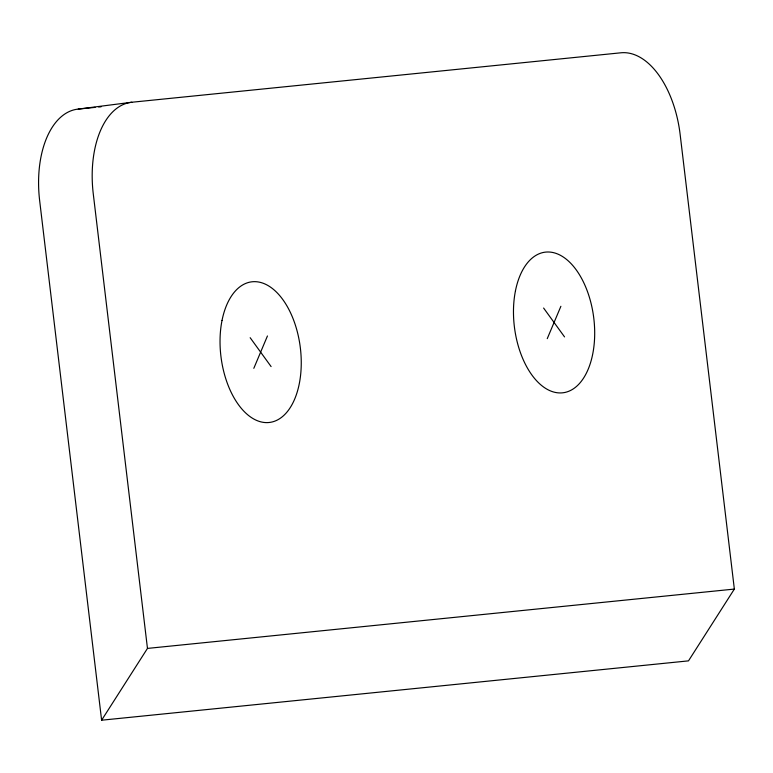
<?xml version="1.0" encoding="UTF-8"?>
<svg xmlns="http://www.w3.org/2000/svg" width="773" height="773" viewBox="0 0 773 773"><rect width="100%" height="100%" fill="white"/><g stroke="black" fill="none" stroke-linecap="round" stroke-linejoin="round"><path stroke-width="1.16" d="M253.815 368.325L267.448 335.965M547.255 338.651L560.889 306.292M101.611 720.204L147.469 648.412L93.262 193.791A87.214 49.143 82.7 0 1 131.835 102.249L620.903 52.796A87.214 49.143 82.7 0 1 680.143 134.444L734.35 589.074L688.492 660.867L101.611 720.204L39.655 200.632A87.214 49.143 82.7 0 1 78.237 109.09L131.835 102.249M78.237 109.09L95.06 107.389M98.664 107.032L101.07 106.78M147.469 648.412L734.35 589.074M543.603 308.041L564.541 336.902M250.162 337.704L271.101 366.576M222.025 320.447A70.865 39.925 82.7 0 0 269.023 422.502A70.865 39.925 82.7 0 0 290.851 313.48A70.865 39.925 82.7 0 0 222.025 320.447M515.465 290.774A70.865 39.925 82.7 0 0 562.464 392.829A70.865 39.925 82.7 0 0 584.291 283.817A70.865 39.925 82.7 0 0 515.465 290.774"/></g></svg>
